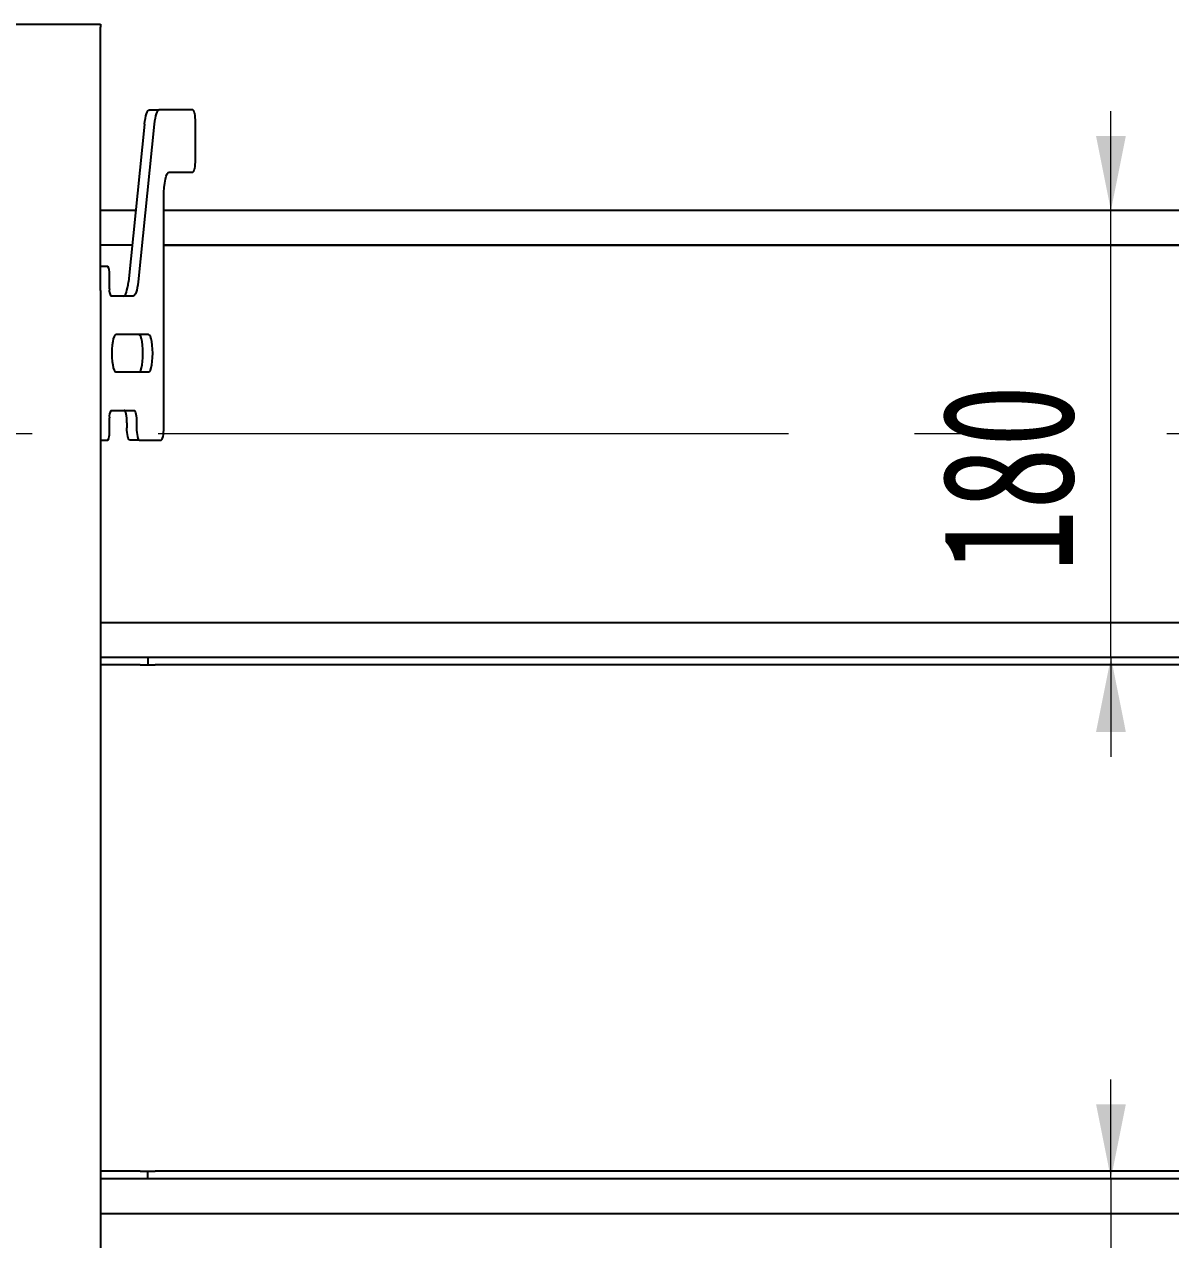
# Model space of a CAD drawing. Header units: millimetres. Extents: x -151 to 542, y -128 to 292.
# Drawn here: x 73.59 to 96.68, y 90.58 to 115.05 of the extents above; entities that cross this region are included whole.
import ezdxf

# ---------------------------------------------------------------- set-up
doc = ezdxf.new("R2010")
doc.units = ezdxf.units.MM
doc.linetypes.add('CENTERX2', pattern=[20.32, 12.7, -2.54, 2.54, -2.54])
doc.styles.add('SLDTEXTSTYLE3', font='TXT', dxfattribs={"width": 0.7})
doc.dimstyles.new('SLDDIMSTYLE3', dxfattribs={"dimtxt": 2.857707, "dimasz": 1.5, "dimexe": 0, "dimexo": 0.0625, "dimgap": 0.714427, "dimtad": 1, "dimlfac": 20, "dimrnd": 1e-09, "dimzin": 12, "dimdsep": 46, "dimtxsty": 'SLDTEXTSTYLE3', "dimsah": 1, "dimcen": 0.09, "dimadec": 0, "dimazin": 3, "dimtfac": 1, "dimtmove": 0, "dimatfit": 0, "dimfxl": 1, "dimfrac": 2, "dimtolj": 1, "dimtzin": 12, "dimarcsym": 0})

# ---------------------------------------------------------------- blocks, each defined once
blk = doc.blocks.new('_D_4')
at = {"color": 7, "linetype": 'Continuous', "lineweight": 18}
for p, q in [((95.481, 111.305), (95.481, 113.305)), ((95.481, 102.305), (95.481, 111.305)), ((95.481, 102.305), (95.481, 100.305))]:
    blk.add_line(p, q, dxfattribs=at)
for points in [[(95.481, 111.305), (95.781, 112.805), (95.181, 112.805)], [(95.481, 102.305), (95.181, 100.805), (95.781, 100.805)]]:
    blk.add_solid(points, dxfattribs=at)
at = {"color": 7, "linetype": 'Continuous', "lineweight": 18, "insert": (92.071, 104.019), "char_height": 2.6458, "attachment_point": 1, "rotation": 90, "style": 'SLDTEXTSTYLE3'}
blk.add_mtext('180', dxfattribs=at)
blk = doc.blocks.new('_D_5')
at = {"color": 7, "linetype": 'Continuous', "lineweight": 18}
for p, q in [((95.481, 91.805), (95.481, 93.805)), ((95.481, 91.805), (95.481, 82.805)), ((95.481, 82.805), (95.481, 80.805))]:
    blk.add_line(p, q, dxfattribs=at)
for points in [[(95.481, 91.805), (95.781, 93.305), (95.181, 93.305)], [(95.481, 82.805), (95.181, 81.305), (95.781, 81.305)]]:
    blk.add_solid(points, dxfattribs=at)
at = {"color": 7, "linetype": 'Continuous', "lineweight": 18, "insert": (92.071, 84.519), "char_height": 2.6458, "attachment_point": 1, "rotation": 90, "style": 'SLDTEXTSTYLE3'}
blk.add_mtext('180', dxfattribs=at)

msp = doc.modelspace()

# ---------------------------------------------------------------- linework, layer by layer
at = {"color": 7, "linetype": 'Continuous', "lineweight": 25}
for p, q in [((73.12476, 115.05484), (75.12476, 115.05484)), ((75.12476, 115.05484), (75.12476, 114.99821)), ((75.12476, 109.69501), (75.12476, 114.99821)), ((76.10895, 113.32984), (76.30406, 113.32984)), ((76.98103, 113.32984), (76.30406, 113.32984)), ((76.00941, 113.04129), (75.68413, 109.8684)), ((76.20453, 113.04129), (75.87924, 109.8684)), ((77.03596, 112.32984), (77.03596, 113.07984)), ((76.50871, 112.07984), (76.98103, 112.07984)), ((76.39887, 106.92984), (76.39887, 111.57984)), ((75.83139, 111.30484), (75.12476, 111.30484)), ((124.87476, 111.30484), (76.39887, 111.30484)), ((75.75963, 110.60484), (75.12476, 110.60484)), ((119.37476, 110.60484), (76.39887, 110.60484)), ((76.39887, 110.60484), (124.87476, 110.60484)), ((75.2675, 110.17984), (75.12476, 110.17984)), ((75.30045, 109.72984), (75.30045, 110.02984)), ((75.12476, 109.69501), (75.12476, 109.25164)), ((75.77971, 109.57984), (75.3334, 109.57984)), ((75.12476, 109.25164), (75.12476, 84.85805)), ((76.09131, 108.80484), (75.43226, 108.80484)), ((75.43226, 108.05484), (76.09131, 108.05484)), ((75.3334, 107.27984), (75.79474, 107.27984)), ((75.30045, 106.82984), (75.30045, 107.12984)), ((75.65455, 107.02984), (75.65455, 106.92984)), ((75.84966, 107.02984), (75.84966, 106.92984)), ((75.12476, 106.67984), (75.2675, 106.67984)), ((75.90458, 106.67984), (75.70947, 106.67984)), ((75.90458, 106.67984), (76.34395, 106.67984)), ((75.12476, 103.00484), (119.37476, 103.00484)), ((75.12476, 103.00484), (124.87476, 103.00484)), ((124.87476, 102.30484), (75.12476, 102.30484)), ((75.92476, 102.15484), (75.12476, 102.15484)), ((75.92476, 102.15484), (76.07476, 102.15484)), ((76.07476, 102.30484), (76.07476, 102.15484)), ((76.07476, 102.15484), (76.22476, 102.15484)), ((127.77476, 102.15484), (76.22476, 102.15484)), ((75.92476, 91.95484), (75.12476, 91.95484)), ((124.87476, 91.80484), (75.12476, 91.80484)), ((75.92476, 91.95484), (76.07476, 91.95484)), ((76.07476, 91.80484), (76.07476, 91.95484)), ((76.07476, 91.95484), (76.22476, 91.95484)), ((127.77476, 91.95484), (76.22476, 91.95484)), ((75.12476, 91.10484), (124.87476, 91.10484)), ((75.12476, 91.10484), (119.37476, 91.10484))]:
    msp.add_line(p, q, dxfattribs=at)
at = {"color": 7, "linetype": 'CENTERX2', "lineweight": 18}
msp.add_line((129.62476, 106.80484), (70.87476, 106.80484), dxfattribs=at)
at = {"color": 7, "linetype": 'Continuous', "lineweight": 25, "flags": 128}
for points in [[(76.00941, 113.04129), (76.01697, 113.10319), (76.02638, 113.1596), (76.03745, 113.2094), (76.04994, 113.25158), (76.06363, 113.2853), (76.07822, 113.30988), (76.09343, 113.32483), (76.10895, 113.32984)], [(76.30406, 113.32984), (76.28854, 113.32483), (76.27333, 113.30988), (76.25874, 113.2853), (76.24506, 113.25158), (76.23256, 113.2094), (76.2215, 113.1596), (76.21209, 113.10319), (76.20453, 113.04129)], [(77.03596, 113.07984), (77.0349, 113.12862), (77.03177, 113.17551), (77.0267, 113.21874), (77.01987, 113.25662), (77.01155, 113.28771), (77.00205, 113.31081), (76.99175, 113.32504), (76.98103, 113.32984)], [(76.98103, 112.07984), (76.99175, 112.08465), (77.00205, 112.09887), (77.01155, 112.12198), (77.01987, 112.15307), (77.0267, 112.19095), (77.03177, 112.23417), (77.0349, 112.28107), (77.03596, 112.32984)], [(76.39887, 111.57984), (76.40098, 111.67739), (76.40723, 111.77119), (76.41738, 111.85763), (76.43104, 111.9334), (76.44769, 111.99558), (76.46668, 112.04178), (76.48728, 112.07024), (76.50871, 112.07984)], [(75.58459, 109.57984), (75.60011, 109.58486), (75.61532, 109.59981), (75.62991, 109.62439), (75.6436, 109.65811), (75.6561, 109.70029), (75.66716, 109.75009), (75.67657, 109.8065), (75.68413, 109.8684)], [(75.87924, 109.8684), (75.87168, 109.8065), (75.86227, 109.75009), (75.85121, 109.70029), (75.83871, 109.65811), (75.82503, 109.62439), (75.81044, 109.59981), (75.79523, 109.58486), (75.77971, 109.57984)], [(75.43226, 108.80484), (75.41393, 108.79544), (75.39652, 108.76771), (75.3809, 108.72303), (75.36785, 108.66365), (75.35804, 108.59255), (75.35195, 108.51329), (75.34988, 108.42984), (75.35195, 108.3464), (75.35804, 108.26714), (75.36785, 108.19604), (75.3809, 108.13666), (75.39652, 108.09198), (75.41393, 108.06425), (75.43226, 108.05484)], [(75.8962, 108.05484), (75.91453, 108.06425), (75.93194, 108.09198), (75.94756, 108.13666), (75.96061, 108.19604), (75.97042, 108.26714), (75.97652, 108.3464), (75.97858, 108.42984), (75.97652, 108.51329), (75.97042, 108.59255), (75.96061, 108.66365), (75.94756, 108.72303), (75.93194, 108.76771), (75.91453, 108.79544), (75.8962, 108.80484)], [(76.09131, 108.05484), (76.10965, 108.06425), (76.12706, 108.09198), (76.14268, 108.13666), (76.15572, 108.19604), (76.16554, 108.26714), (76.17163, 108.3464), (76.1737, 108.42984), (76.17163, 108.51329), (76.16554, 108.59255), (76.15572, 108.66365), (76.14268, 108.72303), (76.12706, 108.76771), (76.10965, 108.79544), (76.09131, 108.80484)], [(75.65455, 107.02984), (75.65349, 107.07862), (75.65037, 107.12551), (75.64529, 107.16874), (75.63846, 107.20662), (75.63014, 107.23771), (75.62064, 107.26081), (75.61034, 107.27504), (75.59963, 107.27984)], [(75.79474, 107.27984), (75.80545, 107.27504), (75.81576, 107.26081), (75.82525, 107.23771), (75.83358, 107.20662), (75.84041, 107.16874), (75.84548, 107.12551), (75.84861, 107.07862), (75.84966, 107.02984)], [(75.70947, 106.67984), (75.69875, 106.68465), (75.68845, 106.69887), (75.67896, 106.72198), (75.67063, 106.75307), (75.6638, 106.79095), (75.65873, 106.83417), (75.6556, 106.88107), (75.65455, 106.92984)], [(75.84966, 106.92984), (75.85072, 106.88107), (75.85384, 106.83417), (75.85892, 106.79095), (75.86575, 106.75307), (75.87407, 106.72198), (75.88356, 106.69887), (75.89387, 106.68465), (75.90458, 106.67984)], [(76.34395, 106.67984), (76.35467, 106.68465), (76.36497, 106.69887), (76.37446, 106.72198), (76.38279, 106.75307), (76.38962, 106.79095), (76.39469, 106.83417), (76.39782, 106.88107), (76.39887, 106.92984)]]:
    msp.add_lwpolyline(points, dxfattribs=at)
at = {"color": 7, "linetype": 'Continuous', "lineweight": 25}
for centre, start, end in [((75.10504, 110.06553), 349.649644, 35.130665), ((75.49587, 109.69415), 169.649644, 215.130665), ((75.49587, 107.16553), 144.869335, 190.350356), ((75.10504, 106.79415), 324.869335, 10.350356)]:
    msp.add_arc(centre, 0.19865, start, end, dxfattribs=at)

# ---------------------------------------------------------------- dimensions: what is measured, and where the dimension line sits
at = {"color": 7, "linetype": 'Continuous', "lineweight": 18}
for base, p1, p2, picture, middle in [((95.48129, 111.30484), (72.87476, 102.30484), (72.87476, 111.30484), '_D_4', (95.48129, 106.80484)), ((95.48129, 82.80484), (72.87476, 91.80484), (72.87476, 82.80484), '_D_5', (95.48129, 87.30484))]:
    dim = msp.add_linear_dim(base=base, p1=p1, p2=p2, angle=90, dimstyle='SLDDIMSTYLE3', dxfattribs=at)
    dim.commit()
    dim.dimension.update_dxf_attribs({"geometry": picture, "text_midpoint": middle, "dimtype": 160})

doc.saveas('drawing.dxf')
